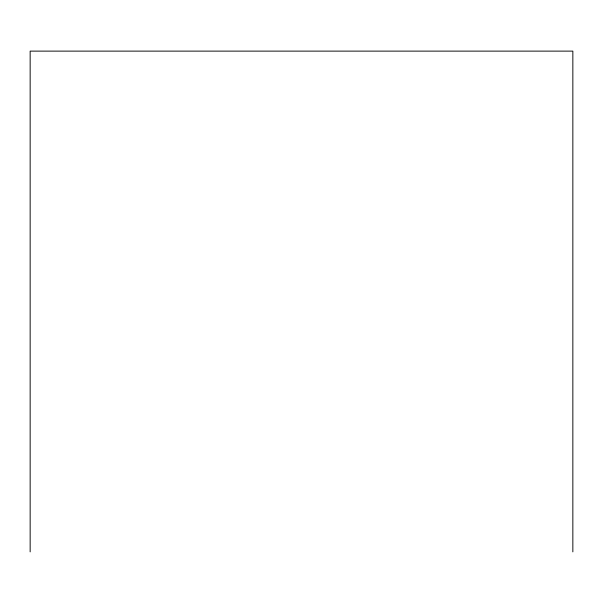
<?xml version="1.0" encoding="UTF-8"?>
<svg xmlns="http://www.w3.org/2000/svg" width="603" height="603" viewBox="0 0 603 603"><rect width="100%" height="100%" fill="white"/><g stroke="black" fill="none" stroke-linecap="round" stroke-linejoin="round"><path stroke-width="0.9" d="M572.85 551.881L572.85 51.119L30.15 51.119L30.15 551.881"/></g></svg>
